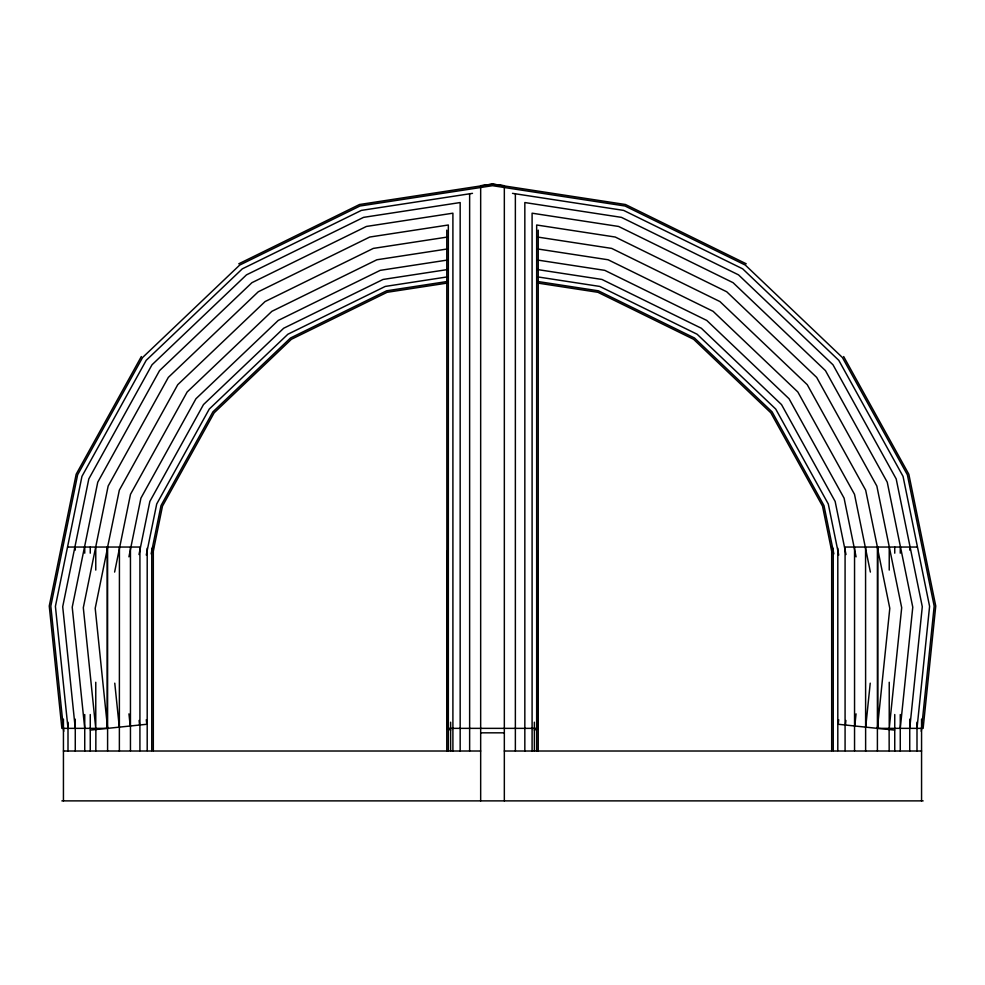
<?xml version="1.0" encoding="UTF-8"?>
<svg xmlns="http://www.w3.org/2000/svg" width="985" height="985" viewBox="0 0 985 985"><rect width="100%" height="100%" fill="white"/><g stroke="black" fill="none" stroke-linecap="round" stroke-linejoin="round"><path stroke-width="1.48" d="M119.37 751.149L119.431 547.044L68.002 547.044M534.375 730.082L538.167 728.358L538.167 551.6L536.702 551.6L538.216 551.6L538.216 751.013M538.142 553.792L536.665 553.792L538.216 553.792L538.216 230.133M95.828 750.841L95.877 729.528M865.63 751.149L865.569 547.044L916.998 547.044M90.251 751.013L90.251 714.519M838.703 719.715L838.235 724.27L877.401 728.358L923.13 728.358L935.75 606.046L908.835 474.241L843.665 356.558M845.425 725.009L845.893 720.466M854.795 725.982L856.039 713.866M865.704 727.102L870.235 683.159M877.401 728.358L889.8 608.311L877.401 547.623M894.749 751.013L894.749 714.519M900.265 728.358L912.775 607.179L887.251 482.207L825.455 370.619L733.074 282.683L618.58 226.451L532.097 213.191L532.097 751.013M909.734 728.358L922.292 606.711L896.19 478.907L833.002 364.795L738.516 274.864L621.437 217.365L524.833 202.553L524.833 751.013M916.998 728.358L929.594 606.354L903.048 476.371L838.789 360.325L742.702 268.856L623.628 210.396L512.508 193.355M921.258 731.338L934.186 606.12L907.37 474.782L842.421 357.518L745.325 265.088L625.007 206L492.5 185.685L359.993 206L239.675 265.088L142.579 357.518L77.63 474.782L50.814 606.12L63.742 731.338M84.735 728.358L72.225 607.179L97.749 482.207L159.545 370.619L251.926 282.683L366.42 226.451L452.903 213.191L452.903 751.013M95.767 682.26L95.767 728.358L83.306 607.72L108.153 486.048L168.324 377.403L258.267 291.782L369.744 237.04L448.335 224.999L448.335 750.841M107.599 547.623L95.2 608.311L107.599 728.358L146.765 724.27L146.297 719.715M114.617 572.076L130.5 494.298L187.162 391.968L271.885 311.322L376.886 259.769L448.335 248.811M128.924 556.845L140.917 498.139L195.941 398.753L278.238 320.433L380.21 270.358L448.113 259.942M139.008 554.53L149.855 501.439L203.489 404.576L283.68 328.239L383.067 279.445L448.027 269.484M146.272 555.06L156.713 503.975L209.276 409.046L287.866 334.247L385.258 286.426L447.572 276.859M151.148 553.902L161.023 505.564L212.908 411.865L290.489 338.015L386.625 290.809L448.323 281.341M153.315 551.046L162.488 506.105L214.151 412.826L291.388 339.296L387.105 292.299L447.079 283.101M141.335 356.558L76.165 474.241L49.25 606.046L61.87 728.358L107.599 728.358M238.776 263.808L359.525 204.511L492.5 184.121L504.332 185.685L504.332 800.879M472.492 193.355L361.372 210.396L242.298 268.856L146.211 360.325L81.952 476.371L55.406 606.354L68.002 728.358M447.683 237.003L373.315 248.405L265.076 301.558L177.743 384.692L119.333 490.173L107.599 547.044L107.599 751.013M90.423 730.082L107.205 728.358L107.205 547.044M865.569 547.044L845.081 547.044L845.081 750.705M504.332 732.828L480.668 732.828M450.625 730.082L446.833 728.358L446.858 553.792L448.273 553.792L446.858 553.792L446.784 230.133M139.919 750.705L139.919 547.044L119.431 547.044M63.434 751.013L480.668 751.013M504.332 751.013L921.566 751.013M61.87 800.879L923.13 800.879M894.577 730.082L877.795 728.358L877.795 547.044M537.317 237.003L611.685 248.405L719.924 301.558L807.257 384.692L865.667 490.173L877.401 547.044L877.401 751.013M536.665 248.811L608.114 259.769L713.115 311.322L797.838 391.968L854.5 494.298L870.383 572.076M536.887 259.942L604.79 270.358L706.762 320.433L789.059 398.753L844.083 498.139L856.076 556.845M536.973 269.484L601.933 279.445L701.32 328.239L781.511 404.576L835.145 501.439L845.992 554.53M537.428 276.859L599.742 286.426L697.134 334.247L775.724 409.046L828.287 503.975L838.728 555.06M536.677 281.341L598.375 290.809L694.511 338.015L772.092 411.865L823.977 505.564L833.852 553.902M537.921 283.101L597.895 292.299L693.612 339.296L770.849 412.826L822.512 506.105L831.685 551.046M746.224 263.808L625.475 204.511L492.5 184.121L480.668 185.685L480.668 800.879M536.665 750.841L536.665 224.999L615.256 237.04L726.733 291.782L816.676 377.403L876.847 486.048L901.694 607.72L889.233 728.358L889.233 682.26M139.107 720.466L139.575 725.009M128.961 713.866L130.205 725.982M114.765 683.159L119.296 727.102M75.266 728.358L62.708 606.711L88.81 478.907L151.998 364.795L246.484 274.864L363.563 217.365L460.167 202.553L460.167 751.013M538.192 724.566L538.216 728.358L446.784 728.358L446.833 551.6L448.298 551.6L446.833 551.6L446.784 751.013M889.123 729.528L889.172 750.841M921.566 719.136L921.566 800.879M916.998 722.202L916.998 751.013M909.734 547.044L909.734 550.11M909.734 719.136L909.734 751.013M900.265 547.044L900.265 553.188M900.265 714.519L900.265 751.013M894.749 547.044L894.749 553.188M889.233 547.044L889.233 570.081M854.549 547.044L854.549 750.632M837.804 548.214L837.804 750.607M833.236 548.337L833.236 750.644M831.685 547.044L831.685 750.656M538.167 551.6L538.044 728.358M534.375 722.202L534.375 751.013M515.364 193.786L515.364 751.013M469.636 193.786L469.636 751.013M450.625 722.202L450.625 751.013M446.956 553.792L446.956 728.358M153.315 547.044L153.315 750.656M151.764 548.337L151.764 750.644M147.196 548.214L147.196 750.607M130.451 547.044L130.451 750.632M95.767 547.044L95.767 570.081M90.251 547.044L90.251 553.188M84.735 547.044L84.735 553.188M84.735 714.519L84.735 751.013M75.266 547.044L75.266 550.11M75.266 719.136L75.266 751.013M68.002 722.202L68.002 751.013M63.434 719.136L63.434 800.879"/></g></svg>
